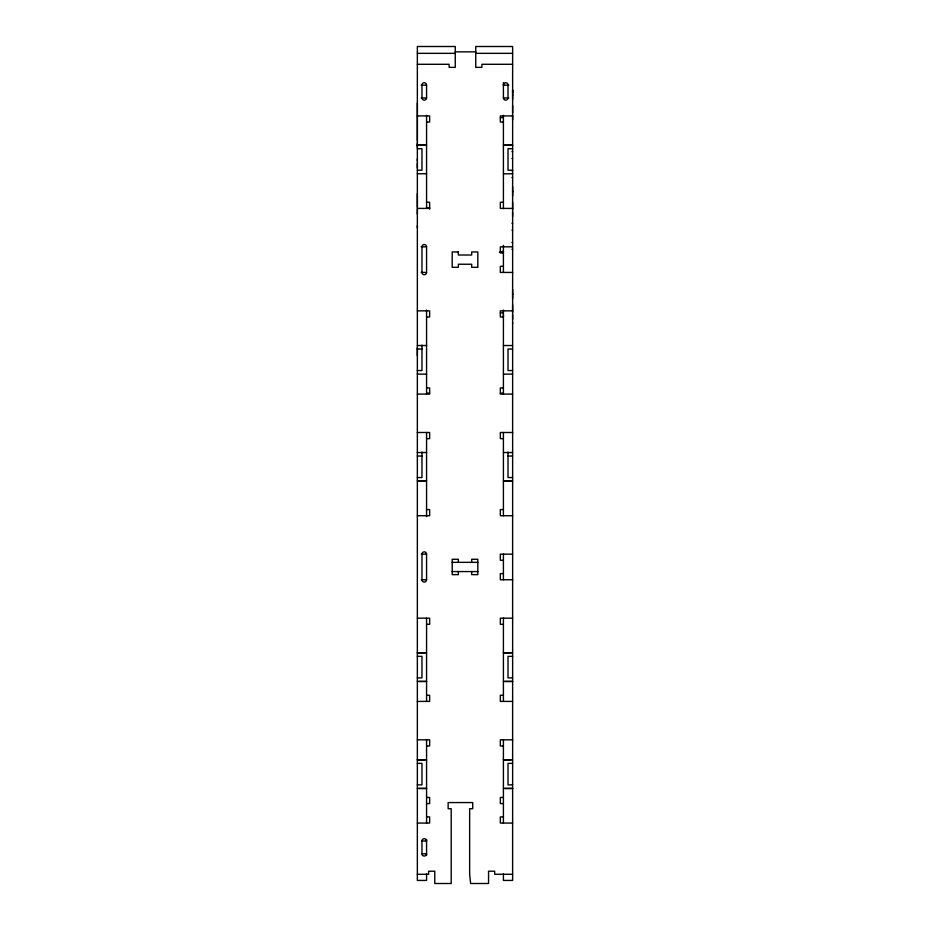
<?xml version="1.0" encoding="UTF-8"?>
<svg xmlns="http://www.w3.org/2000/svg" width="930" height="930" viewBox="0 0 930 930"><rect width="100%" height="100%" fill="white"/><g stroke="black" fill="none" stroke-linecap="round" stroke-linejoin="round"><path stroke-width="1.4" d="M417.349 355.748L417.349 347.913M417.349 209.634L417.349 214.191M417.349 193.498L417.349 207.344M417.349 163.389L417.349 167.958M417.349 147.393L417.349 142.825M417.349 102.916L417.349 140.546M503.409 314.712L503.409 317.002L500.328 317.002L500.328 310.853L512.628 310.853M512.628 211.889L512.628 216.458M512.628 191.324L512.628 195.893M512.628 115.32L512.628 119.889M512.628 94.755L512.628 99.324M512.628 323.582L512.628 322.757M512.628 314.712L512.628 319.281M512.628 305.005L512.628 312.434M512.628 294.147L512.628 298.716M512.628 202.182L512.628 209.61M512.628 105.613L512.628 113.041M426.568 854.17C426.498 856.704 422.034 856.704 421.964 854.17L421.964 840.987A2.302 2.302 0 0 1 424.266 838.686A2.302 2.302 0 0 1 426.568 840.987L421.964 840.987M499.375 252.216L503.502 251.251M511.953 170.841L512.628 170.783M455.258 51.848L475.742 51.848M417.349 53.347L455.258 53.347M475.742 53.347L512.628 53.347M417.349 64.286L449.109 64.286L449.109 67.367L455.258 67.367L455.258 46.5L417.349 46.5L417.349 880.431L426.568 880.431L426.568 873.84M512.628 64.286L481.891 64.286L481.891 67.367L475.742 67.367L475.742 46.5L512.628 46.5L512.628 880.431L503.409 880.431L503.409 873.84M421.197 85.176L426.568 85.176M503.409 85.176L508.78 85.176M421.197 97.987L426.568 97.987L426.568 85.037A2.302 2.302 0 0 0 424.266 82.735A2.302 2.302 0 0 0 421.964 85.037L421.964 97.987M508.78 97.976L503.409 97.976L503.409 82.712M417.349 115.913L429.648 115.913L429.648 122.063L426.568 122.063M512.628 115.913L500.328 115.913L500.328 122.063L503.409 122.063M500.328 117.599L503.06 117.599M417.349 145.08L425.033 145.08M504.944 145.08L512.628 145.08M417.349 145.208L426.568 145.208M503.409 145.208L512.628 145.208M417.349 148.707L421.964 148.707L421.964 170.225L417.349 170.225M512.628 148.707L508.013 148.707L508.013 170.225L512.628 170.225M417.349 173.736L426.568 173.736M503.409 173.864L512.628 173.736M426.568 202.263L429.648 202.263L429.648 209.169M503.409 202.263L500.328 202.263L500.328 208.413L512.628 208.413M426.568 207.797L429.648 207.797M417.349 208.413L429.648 208.413M421.197 246.822L426.568 246.822L426.568 272.432A2.302 2.302 0 0 1 424.266 274.745A2.302 2.302 0 0 1 421.964 272.432L421.964 246.822A2.302 2.302 0 0 1 424.266 244.52A2.302 2.302 0 0 1 426.568 246.822M512.628 246.822L500.328 246.822L500.328 252.972L503.409 252.972M503.409 266.294L500.328 266.294L500.328 272.432L512.628 272.432M421.197 272.432L426.568 272.432M417.349 310.853L429.648 310.853L429.648 317.002L426.568 317.002M500.328 312.887L503.409 312.887M417.349 345.53L426.568 345.53M503.409 345.53L512.628 345.53M417.349 349.029L421.964 349.029M512.628 349.029L508.013 349.029L508.013 370.547L512.628 370.547M417.349 370.547L421.964 370.547L421.964 345.088M417.349 374.058L426.568 374.186M503.409 374.186L512.628 374.058M426.568 387.938L429.648 387.938L429.648 394.088L417.349 394.088M503.409 387.938L500.328 387.938L500.328 394.088L512.628 394.088M426.917 393.181L429.648 393.181M500.328 393.181L503.06 393.181M417.349 432.497L429.648 432.497L429.648 438.646L426.568 438.646M512.628 432.497L500.328 432.497L500.328 438.646L503.409 438.646M417.349 452.526L426.568 452.526M503.409 452.526L512.628 452.526M417.349 456.037L421.964 456.037M508.013 456.037L512.628 456.037M417.349 477.555L421.964 477.555L421.964 452.085M512.628 477.555L508.013 477.555L508.013 452.085M417.349 481.054L426.568 481.054L418.895 481.182M512.628 481.054L503.409 481.054L511.093 481.182M426.568 509.582L429.648 509.582L429.648 515.731L417.349 515.731M503.409 509.582L500.328 509.582L500.328 515.731L512.628 515.731M421.302 554.152L426.568 554.152L426.568 579.762A2.302 2.302 0 0 1 424.266 582.064A2.302 2.302 0 0 1 421.964 579.762L421.964 554.152A2.302 2.302 0 0 1 424.266 551.85A2.302 2.302 0 0 1 426.568 554.152M512.628 554.152L500.328 554.152L500.328 560.302L503.409 560.302M452.213 562.348L477.822 562.348M452.213 571.566L477.822 571.566M503.409 573.612L500.328 573.612L500.328 579.762L512.628 579.762M421.302 579.762L426.568 579.762M417.349 618.171L429.648 618.171L429.648 624.321L426.568 624.321M512.628 618.171L500.328 618.171L500.328 624.321L503.409 624.321M417.349 652.721L425.033 652.721M503.409 652.721L511.093 652.721M417.349 652.848L426.568 652.848M503.409 652.848L512.628 652.848M417.349 656.359L421.964 656.359L421.964 677.877L417.349 677.877M512.628 656.359L508.013 656.359L508.013 677.877L512.628 677.877M417.349 681.376L426.568 681.376M503.409 681.376L512.628 681.376M418.895 681.504L426.568 681.504M504.944 681.504L512.628 681.504M426.568 695.268L429.648 695.268L429.648 701.406L417.349 701.406M503.409 695.268L500.328 695.268L500.328 701.406L512.628 701.406M417.349 739.827L429.648 739.827L429.648 745.976L426.568 745.976M512.628 739.827L500.328 739.827L500.328 745.976L503.409 745.976M417.349 759.729L425.033 759.729M503.409 759.729L511.093 759.729M417.349 759.857L426.568 759.857M503.409 759.857L512.628 759.857M417.349 763.367L421.964 763.367L421.964 784.874L417.349 784.874M512.628 763.367L508.013 763.367L508.013 784.874L512.628 784.874M417.349 788.384L426.568 788.384M503.409 788.384L512.628 788.384M418.895 788.512L426.568 788.512M504.944 788.512L512.628 788.512M426.568 797.452L429.648 797.452L429.648 803.59L426.568 803.59M503.409 797.452L500.328 797.452L500.328 803.59L503.409 803.59M426.568 816.912L429.648 816.912L429.648 823.062L417.349 823.062M503.409 816.912L500.328 816.912L500.328 823.062L512.628 823.062M421.964 853.787L426.568 853.787M417.349 874.281L428.625 874.281L428.625 871.212L434.763 871.212L434.763 883.5L451.201 883.5L451.201 808.716L448.132 808.716L448.132 802.567L472.719 802.567L472.719 808.716L469.65 808.716L469.65 874.281L470.627 883.5L488.552 883.5L488.552 871.212L494.702 871.212L494.702 874.281L512.628 874.281M512.628 230.152L511.953 230.105M512.628 92.477L512.628 90.187L512.628 95.325M512.628 186.756L512.628 191.906M512.628 289.579L512.628 294.717M417.349 158.821L417.349 161.111M417.349 225.63L417.349 227.908M508.013 97.976L508.013 85.037A2.302 2.302 0 0 0 505.711 82.735A2.302 2.302 0 0 0 503.409 85.037M503.409 115.32L503.409 208.692M503.409 245.334L503.409 272.432M503.409 310.143L503.409 394.088M503.409 432.497L503.409 515.731M503.409 554.152L503.409 579.762M503.409 618.171L503.409 701.406M503.409 739.827L503.409 823.062M471.673 562.348L471.673 559.267L477.822 559.267L477.822 574.635L471.673 574.635L471.673 571.566M458.351 562.348L458.351 559.267L452.201 559.267L452.201 574.635L458.351 574.635L458.351 571.566M426.568 115.401L426.568 208.413M426.568 310.132L426.568 394.088M426.568 432.497L426.568 516.569M426.568 618.171L426.568 701.406M426.568 739.827L426.568 823.062M426.568 839.453L426.568 855.333M512.628 151.695A3.092 2.058 0 0 1 511.965 151.648M512.628 158.542A3.092 2.058 0.1 0 1 511.965 158.484M511.953 249.263A3.034 2.058 0 0 1 512.628 249.217M511.965 242.451A3.069 2.046 0 0 1 512.628 242.393M512.628 223.293A3.092 2.058 0 0 1 511.965 223.246M511.953 177.665A3.034 2.058 0 0 1 512.628 177.618M508.013 97.848A2.302 2.302 0 0 1 505.711 100.149A2.302 2.302 0 0 1 503.409 97.848M426.568 97.848A2.302 2.302 0 0 1 424.266 100.149A2.302 2.302 0 0 1 421.964 97.848M458.351 251.949L452.201 251.949L452.201 267.317L458.351 267.317L458.351 264.236L471.673 264.236L471.673 267.317L477.822 267.317L477.822 251.949L471.673 251.949L471.673 255.018L458.351 255.018L458.351 251.949"/></g></svg>
